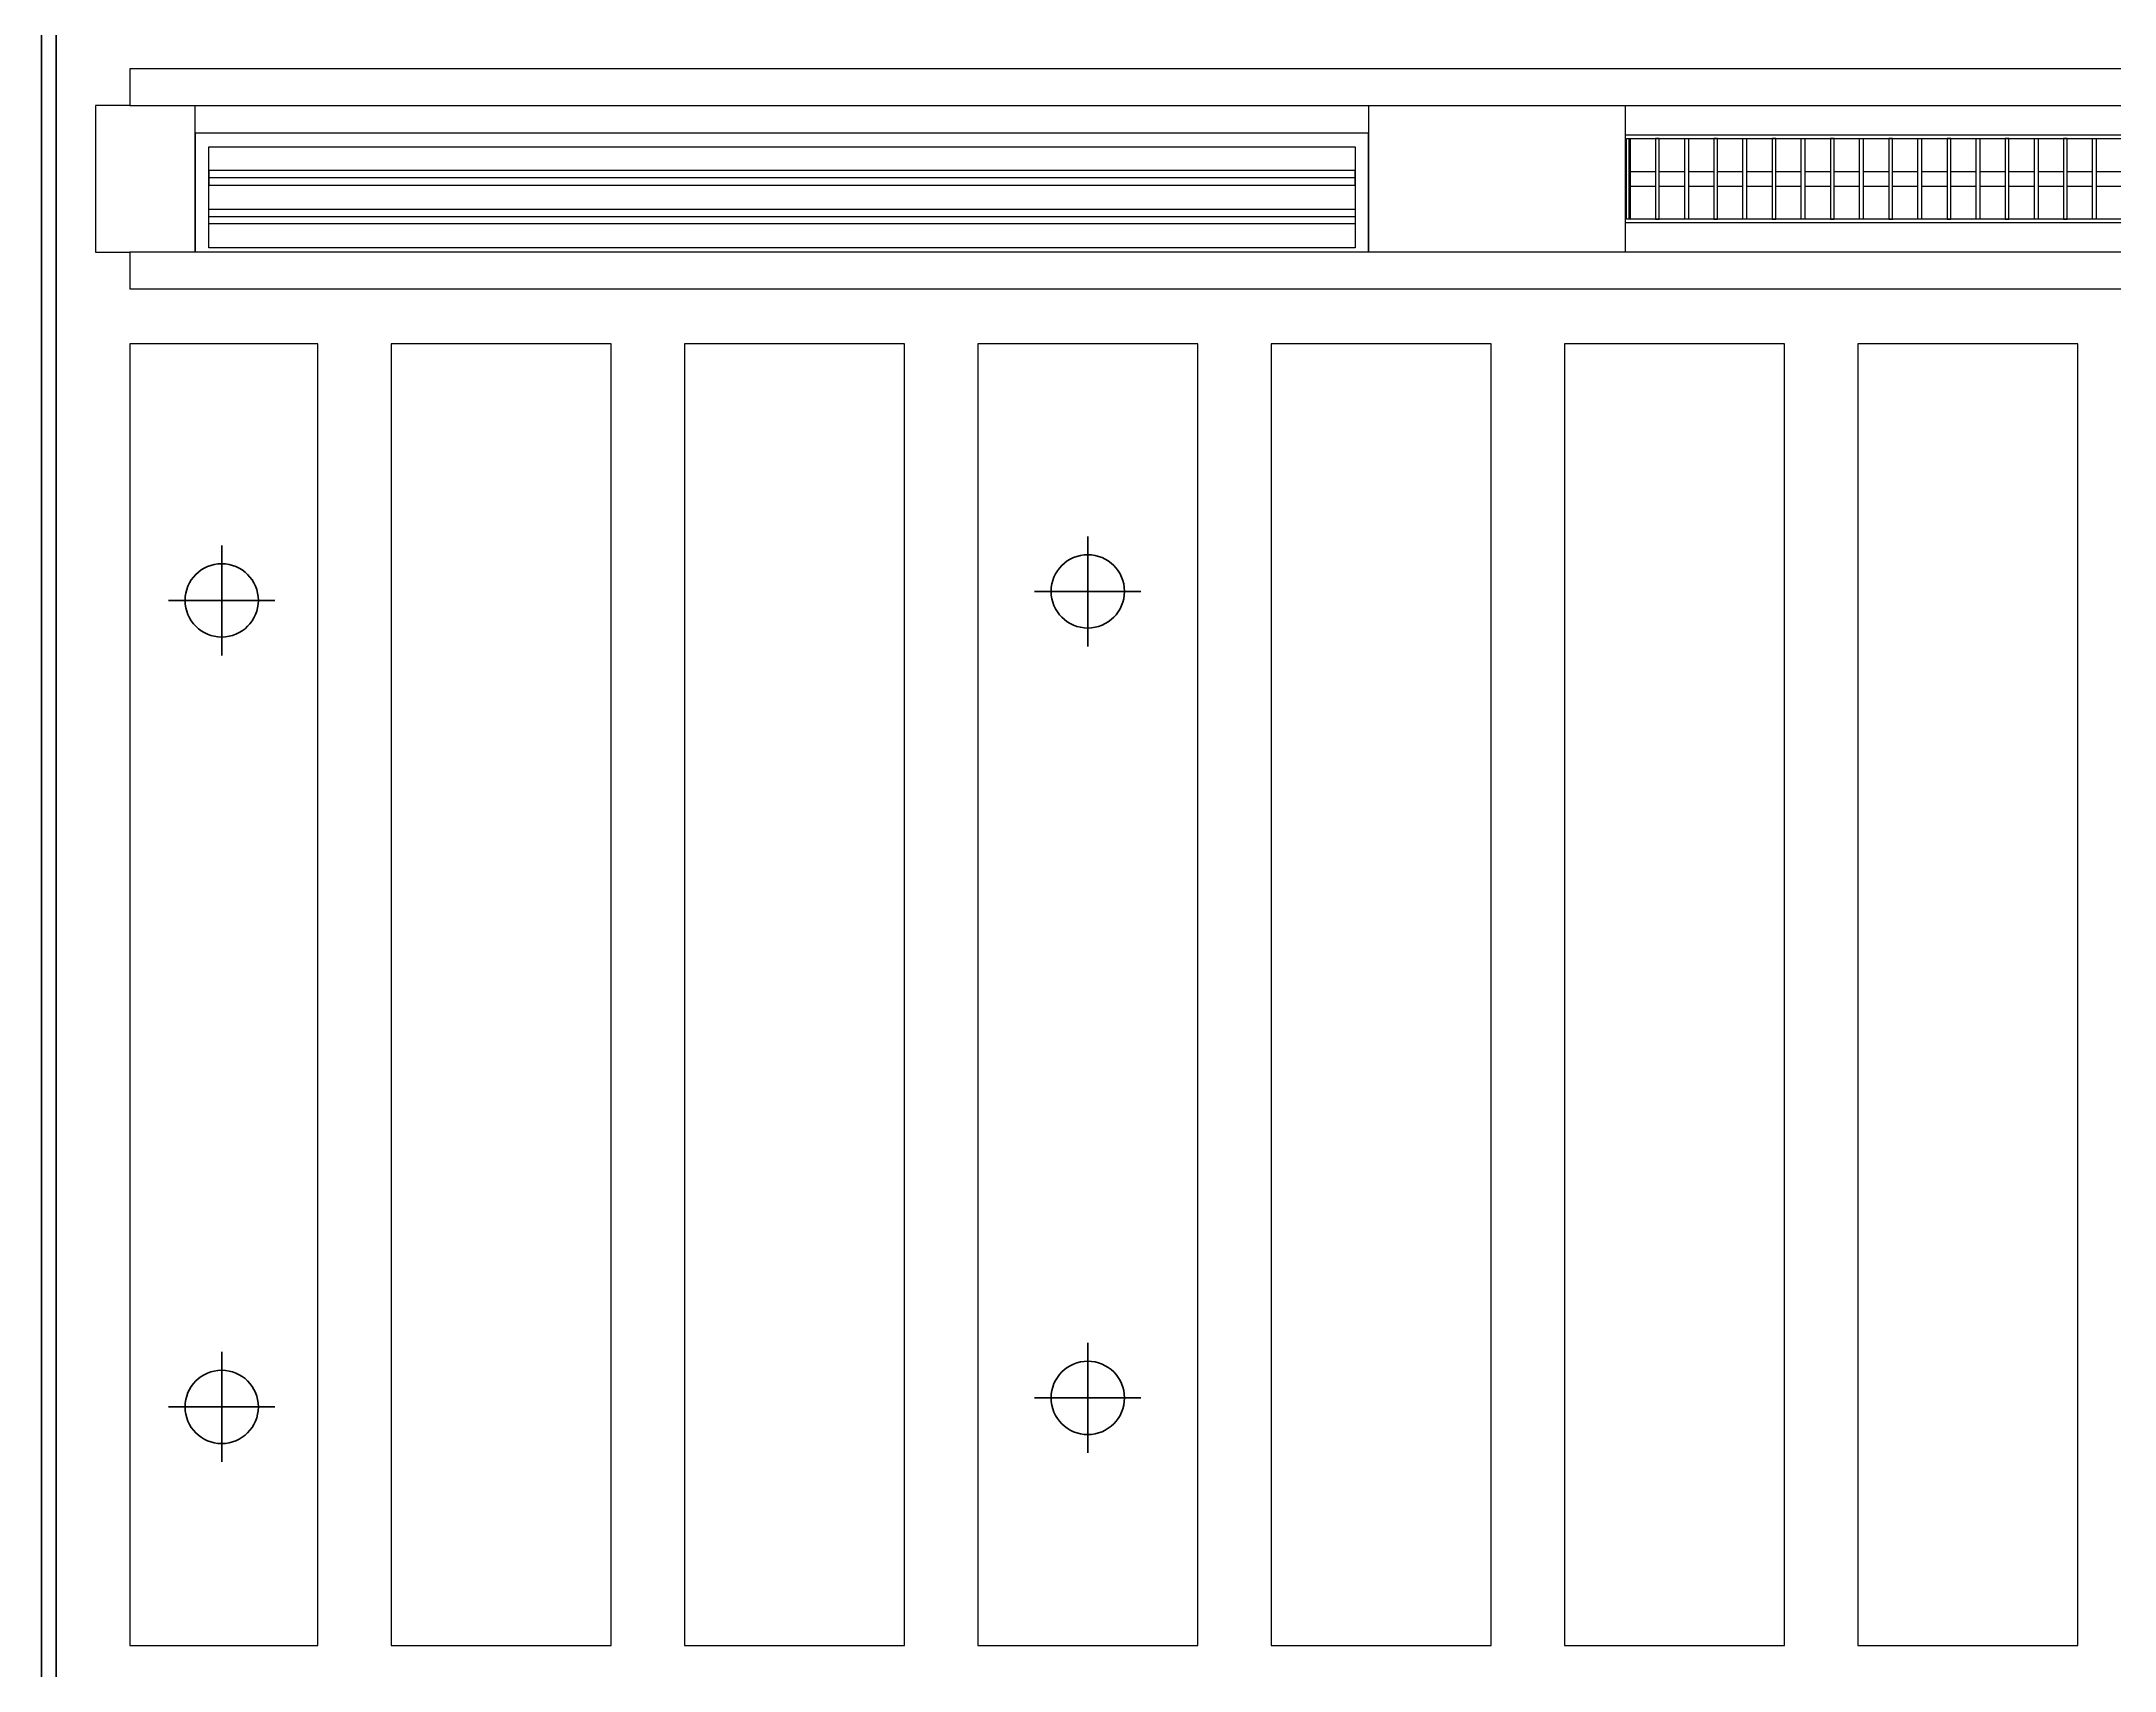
# Model space of a CAD drawing. Header units: millimetres. Extents: x -920231 to -841213, y -17301 to 22361.
# Drawn here: x -890491 to -887664, y -13200 to -10978 of the extents above; entities that cross this region are included whole.
import ezdxf
from ezdxf.enums import TextEntityAlignment as Align
from ezdxf.xclip import XClip

# ---------------------------------------------------------------- set-up
doc = ezdxf.new("R2010")
doc.units = ezdxf.units.MM
doc.header["$XCLIPFRAME"] = 0
for name, color, linetype in [('000 - WIPEOUT', 250, 'Continuous'), ('001 - ASCESSORIES', 251, 'Continuous'), ('A04_TUBE SERIES', 2, 'Continuous'), ('A11_ALU.SOLID SHEET', 2, 'Continuous')]:
    doc.layers.add(name, color=color, linetype=linetype)
for name, color, linetype, lineweight in [('008 - LIGHTING', 1, 'Continuous', 9), ('A-DETL-GENF', 2, 'Continuous', 35), ('E-LITE-EQPM', 2, 'Continuous', 35), ('I-WALL-E', 2, 'Continuous', 35)]:
    doc.layers.add(name, color=color, linetype=linetype, lineweight=lineweight)

# ---------------------------------------------------------------- blocks, each defined once
blk = doc.blocks.new('*U1364')
blk.add_wipeout([(-25, 0), (25, 0), (25, 20718), (-25, 20718)]).dxf.layer = '000 - WIPEOUT'
at = {"layer": 'A04_TUBE SERIES', "color": 0}
blk.add_lwpolyline([(-25, 0), (25, 0), (25, 20718), (-25, 20718)], close=True, dxfattribs=at)
at = {"layer": 'Defpoints', "color": 250, "flags": 1}
blk.add_attdef('EXTR.OVL-LENGTH_', (-33.1, -9), '', height=5, dxfattribs=at)
blk = doc.blocks.new('*U1363')
blk.add_wipeout([(-25, 0), (25, 0), (25, 20718), (-25, 20718)]).dxf.layer = '000 - WIPEOUT'
at = {"layer": 'A04_TUBE SERIES', "color": 0}
blk.add_lwpolyline([(-25, 0), (25, 0), (25, 20718), (-25, 20718)], close=True, dxfattribs=at)
at = {"layer": 'Defpoints', "color": 250, "flags": 1}
blk.add_attdef('EXTR.OVL-LENGTH_', (-33.1, -9), '', height=5, dxfattribs=at)
blk = doc.blocks.new('*U1351')
at = {"color": 1}
blk.add_wipeout([(600, -60), (-600, -60), (-600, 60), (600, 60)], dxfattribs=at).dxf.layer = '000 - WIPEOUT'
at = {"layer": '001 - ASCESSORIES', "color": 0}
blk.add_lwpolyline([(600, -60), (-600, -60), (-600, 60), (600, 60)], close=True, dxfattribs=at)
at = {"layer": '001 - ASCESSORIES'}
for points in [[(-593.5, -55), (-598.5, -55), (-598.5, 55), (-593.5, 55)], [(595, -55), (-595, -55), (-595, 55), (595, 55)], [(-558.8, -55), (-553.8, -55), (-553.8, 55), (-558.8, 55)], [(-514, -55), (-519, -55), (-519, 55), (-514, 55)], [(-479.3, -55), (-474.3, -55), (-474.3, 55), (-479.3, 55)], [(-434.6, -55), (-439.6, -55), (-439.6, 55), (-434.6, 55)], [(-399.8, -55), (-394.8, -55), (-394.8, 55), (-399.8, 55)], [(-355.1, -55), (-360.1, -55), (-360.1, 55), (-355.1, 55)], [(-320.4, -55), (-315.4, -55), (-315.4, 55), (-320.4, 55)], [(-275.6, -55), (-280.6, -55), (-280.6, 55), (-275.6, 55)], [(-240.9, -55), (-235.9, -55), (-235.9, 55), (-240.9, 55)], [(-196.2, -55), (-201.2, -55), (-201.2, 55), (-196.2, 55)], [(-161.4, -55), (-156.4, -55), (-156.4, 55), (-161.4, 55)], [(-116.7, -55), (-121.7, -55), (-121.7, 55), (-116.7, 55)], [(-82, -55), (-77, -55), (-77, 55), (-82, 55)], [(-37.2, -55), (-42.2, -55), (-42.2, 55), (-37.2, 55)], [(-2.5, -55), (2.5, -55), (2.5, 55), (-2.5, 55)], [(42.2, -55), (37.2, -55), (37.2, 55), (42.2, 55)], [(77, -55), (82, -55), (82, 55), (77, 55)], [(121.7, -55), (116.7, -55), (116.7, 55), (121.7, 55)], [(156.4, -55), (161.4, -55), (161.4, 55), (156.4, 55)], [(201.2, -55), (196.2, -55), (196.2, 55), (201.2, 55)], [(235.9, -55), (240.9, -55), (240.9, 55), (235.9, 55)], [(280.6, -55), (275.6, -55), (275.6, 55), (280.6, 55)], [(315.4, -55), (320.4, -55), (320.4, 55), (315.4, 55)], [(360.1, -55), (355.1, -55), (355.1, 55), (360.1, 55)], [(394.8, -55), (399.8, -55), (399.8, 55), (394.8, 55)], [(439.6, -55), (434.6, -55), (434.6, 55), (439.6, 55)], [(474.3, -55), (479.3, -55), (479.3, 55), (474.3, 55)], [(519, -55), (514, -55), (514, 55), (519, 55)], [(553.8, -55), (558.8, -55), (558.8, 55), (553.8, 55)], [(598.5, -55), (593.5, -55), (593.5, 55), (598.5, 55)]]:
    blk.add_lwpolyline(points, close=True, dxfattribs=at)
for points in [[(-593.5, 10), (-558.8, 10)], [(-553.8, 10), (-519, 10)], [(-514, 10), (-479.3, 10)], [(-474.3, 10), (-439.6, 10)], [(-434.6, 10), (-399.8, 10)], [(-394.8, 10), (-360.1, 10)], [(-355.1, 10), (-320.4, 10)], [(-315.4, 10), (-280.6, 10)], [(-275.6, 10), (-240.9, 10)], [(-235.9, 10), (-201.2, 10)], [(-196.2, 10), (-161.4, 10)], [(-156.4, 10), (-121.7, 10)], [(-116.7, 10), (-82, 10)], [(-77, 10), (-42.2, 10)], [(-37.2, 10), (-2.5, 10)], [(2.5, 10), (37.2, 10)], [(42.2, 10), (77, 10)], [(82, 10), (116.7, 10)], [(121.7, 10), (156.4, 10)], [(161.4, 10), (196.2, 10)], [(201.2, 10), (235.9, 10)], [(240.9, 10), (275.6, 10)], [(280.6, 10), (315.4, 10)], [(320.4, 10), (355.1, 10)], [(360.1, 10), (394.8, 10)], [(399.8, 10), (434.6, 10)], [(439.6, 10), (474.3, 10)], [(479.3, 10), (514, 10)], [(519, 10), (553.8, 10)], [(558.8, 10), (593.5, 10)], [(-593.5, -10), (-558.8, -10)], [(-553.8, -10), (-519, -10)], [(-514, -10), (-479.3, -10)], [(-474.3, -10), (-439.6, -10)], [(-434.6, -10), (-399.8, -10)], [(-394.8, -10), (-360.1, -10)], [(-355.1, -10), (-320.4, -10)], [(-315.4, -10), (-280.6, -10)], [(-275.6, -10), (-240.9, -10)], [(-235.9, -10), (-201.2, -10)], [(-196.2, -10), (-161.4, -10)], [(-156.4, -10), (-121.7, -10)], [(-116.7, -10), (-82, -10)], [(-77, -10), (-42.2, -10)], [(-37.2, -10), (-2.5, -10)], [(2.5, -10), (37.2, -10)], [(42.2, -10), (77, -10)], [(82, -10), (116.7, -10)], [(121.7, -10), (156.4, -10)], [(161.4, -10), (196.2, -10)], [(201.2, -10), (235.9, -10)], [(240.9, -10), (275.6, -10)], [(280.6, -10), (315.4, -10)], [(320.4, -10), (355.1, -10)], [(360.1, -10), (394.8, -10)], [(399.8, -10), (434.6, -10)], [(439.6, -10), (474.3, -10)], [(479.3, -10), (514, -10)], [(519, -10), (553.8, -10)], [(558.8, -10), (593.5, -10)]]:
    blk.add_lwpolyline(points, dxfattribs=at)
blk = doc.blocks.new('*U1348')
at = {"layer": '001 - ASCESSORIES', "color": 0, "linetype": 'ByBlock'}
blk.add_lwpolyline([(800, 87.5), (-800, 87.5), (-800, -87.5), (800, -87.5)], close=True, dxfattribs=at)
at = {"layer": '001 - ASCESSORIES', "linetype": 'ByBlock'}
for points in [[(-781.5, 69), (781.5, 69), (781.5, -69), (-781.5, -69)], [(781.5, 36.3), (-781.5, 36.3), (-781.5, 16.3), (781.5, 16.3)], [(-781.5, -16.3), (781.5, -16.3), (781.5, -36.3), (-781.5, -36.3)]]:
    blk.add_lwpolyline(points, close=True, dxfattribs=at)
for points in [[(781.5, 26.3), (-781.5, 26.3)], [(-781.5, -26.3), (781.5, -26.3)]]:
    blk.add_lwpolyline(points, dxfattribs=at)
blk = doc.blocks.new('*U1496')
blk.add_point((0, 0))
at = {"layer": 'Defpoints', "color": 250}
blk.add_text('AL.SHEET-HAT-TYPE-C', height=7, rotation=270, dxfattribs=at).set_placement((15, 0), align=Align.BOTTOM_CENTER)
blk.add_wipeout([(0, -100), (136, -100), (136, 100), (0, 100)]).dxf.layer = '000 - WIPEOUT'
at = {"layer": 'A11_ALU.SOLID SHEET', "color": 0}
blk.add_lwpolyline([(0, -100), (136, -100), (136, 100), (0, 100)], close=True, dxfattribs=at)
blk = doc.blocks.new('*U1408')
blk.add_point((0, 0))
at = {"layer": 'Defpoints', "color": 250}
blk.add_text('AL.SHEET-HAT-TYPE-C', height=7, rotation=270, dxfattribs=at).set_placement((15, 0), align=Align.BOTTOM_CENTER)
blk.add_wipeout([(0, -100), (350, -100), (350, 100), (0, 100)]).dxf.layer = '000 - WIPEOUT'
at = {"layer": 'A11_ALU.SOLID SHEET', "color": 0}
blk.add_lwpolyline([(0, -100), (350, -100), (350, 100), (0, 100)], close=True, dxfattribs=at)
blk = doc.blocks.new('*U1491')
at = {"color": 3}
for points in [[(-887.5, 4750), (887.5, 4750), (887.5, 4450), (-887.5, 4450)], [(-887.5, 4350), (887.5, 4350), (887.5, 4050), (-887.5, 4050)], [(-887.5, 3950), (887.5, 3950), (887.5, 3650), (-887.5, 3650)], [(-887.5, 3550), (887.5, 3550), (887.5, 3250), (-887.5, 3250)], [(-887.5, 3150), (887.5, 3150), (887.5, 2850), (-887.5, 2850)], [(-887.5, 2750), (887.5, 2750), (887.5, 2450), (-887.5, 2450)]]:
    blk.add_wipeout(points, dxfattribs=at).dxf.layer = '000 - WIPEOUT'
at = {"layer": 'A11_ALU.SOLID SHEET', "color": 0, "linetype": 'ByBlock'}
for points in [[(-887.5, 4450), (887.5, 4450), (887.5, 4750), (-887.5, 4750)], [(-887.5, 4050), (887.5, 4050), (887.5, 4350), (-887.5, 4350)], [(-887.5, 3650), (887.5, 3650), (887.5, 3950), (-887.5, 3950)], [(-887.5, 3250), (887.5, 3250), (887.5, 3550), (-887.5, 3550)], [(-887.5, 2850), (887.5, 2850), (887.5, 3150), (-887.5, 3150)], [(-887.5, 2450), (887.5, 2450), (887.5, 2750), (-887.5, 2750)]]:
    blk.add_lwpolyline(points, close=True, dxfattribs=at)
blk = doc.blocks.new('*U1464')
at = {"layer": 'Defpoints'}
blk.add_point((0, 0), dxfattribs=at)
blk.add_wipeout([(887.5, 250), (887.5, 506), (-887.5, 506), (-887.5, 250)]).dxf.layer = '000 - WIPEOUT'
at = {"layer": 'A11_ALU.SOLID SHEET', "color": 0}
blk.add_lwpolyline([(887.5, 250), (887.5, 506), (-887.5, 506), (-887.5, 250)], close=True, dxfattribs=at)
at = {"layer": 'Defpoints'}
blk.add_point((0, 400), dxfattribs=at)
blk = doc.blocks.new('*U1512')
at = {"layer": 'A11_ALU.SOLID SHEET', "color": 1, "rotation": 180}
blk.add_blockref('*U1496', (-145599, -14745), dxfattribs=at)
at = {"layer": 'A11_ALU.SOLID SHEET', "color": 1}
blk.add_blockref('*U1408', (-143999, -14745), dxfattribs=at)
at = {"layer": 'A11_ALU.SOLID SHEET', "linetype": 'ByBlock', "rotation": 90}
blk.add_blockref('*U1491', (-140582, -15857.5), dxfattribs=at)
at = {"layer": '008 - LIGHTING'}
for name, p in [('*U1348', (-144799, -14770)), ('*U1351', (-143049, -14745))]:
    blk.add_blockref(name, p, dxfattribs=at)
at = {"layer": 'A04_TUBE SERIES', "linetype": 'ByBlock', "rotation": 270}
blk.add_blockref('*U1363', (-145688, -14620), dxfattribs=at)
at = {"layer": 'A11_ALU.SOLID SHEET', "color": 0, "linetype": 'ByBlock', "rotation": 90}
blk.add_blockref('*U1464', (-145182, -15857.5), dxfattribs=at)
at = {"layer": 'A04_TUBE SERIES', "linetype": 'ByBlock', "rotation": 270}
blk.add_blockref('*U1364', (-145688, -14870), dxfattribs=at)
blk = doc.blocks.new('LGF_DL_SAA_LowPower_DL1a - LGF_DL_SAA_LowPower_DL1a-8832329-4130-01 MULTI-PURPOSE LEVEL - REFLECTED CEILING PLAN')
at = {"layer": 'A-DETL-GENF'}
for p, q in [((0, 75), (0, -75)), ((72.5, 0), (-72.5, 0))]:
    blk.add_line(p, q, dxfattribs=at)
blk.add_circle((0, 0), 50, dxfattribs=at)
blk = doc.blocks.new('C-1-PP19-AR-4130-01-B_20250829-225100_EXLIGHT')
at = {"layer": 'E-LITE-EQPM', "extrusion": (0, 0, -1), "rotation": 180}
for p in [(144382, -15307.5), (145562.9, -15319.8), (144382, -16407.5), (145562.9, -16419.8)]:
    blk.add_blockref('LGF_DL_SAA_LowPower_DL1a - LGF_DL_SAA_LowPower_DL1a-8832329-4130-01 MULTI-PURPOSE LEVEL - REFLECTED CEILING PLAN', p, dxfattribs=at)

msp = doc.modelspace()

# ---------------------------------------------------------------- block references
ref = msp.add_blockref('*U1512', (-744682.4, 3579))
XClip(ref).set_block_clipping_path([(-170955.001718735, -20880.0077451951), (-101425.4223389953, 14393.0014498747)])

# ---------------------------------------------------------------- next in the draw order: linework, layer by layer
at = {"layer": 'I-WALL-E'}
for p, q in [((-890491, -10816), (-890491, -14165.8)), ((-890491, -14165.8), (-890491, -10816)), ((-890471, -10816), (-890471, -14165.8)), ((-890471, -14165.8), (-890471, -10816))]:
    msp.add_line(p, q, dxfattribs=at)

# ---------------------------------------------------------------- next in the draw order: block references
ref = msp.add_blockref('C-1-PP19-AR-4130-01-B_20250829-225100_EXLIGHT', (-744682.4, 3579))
XClip(ref).set_block_clipping_path([(-170955.001718735, -20880.0077451951), (-101425.4223389953, 14393.0014498747)])

doc.saveas('drawing.dxf')
